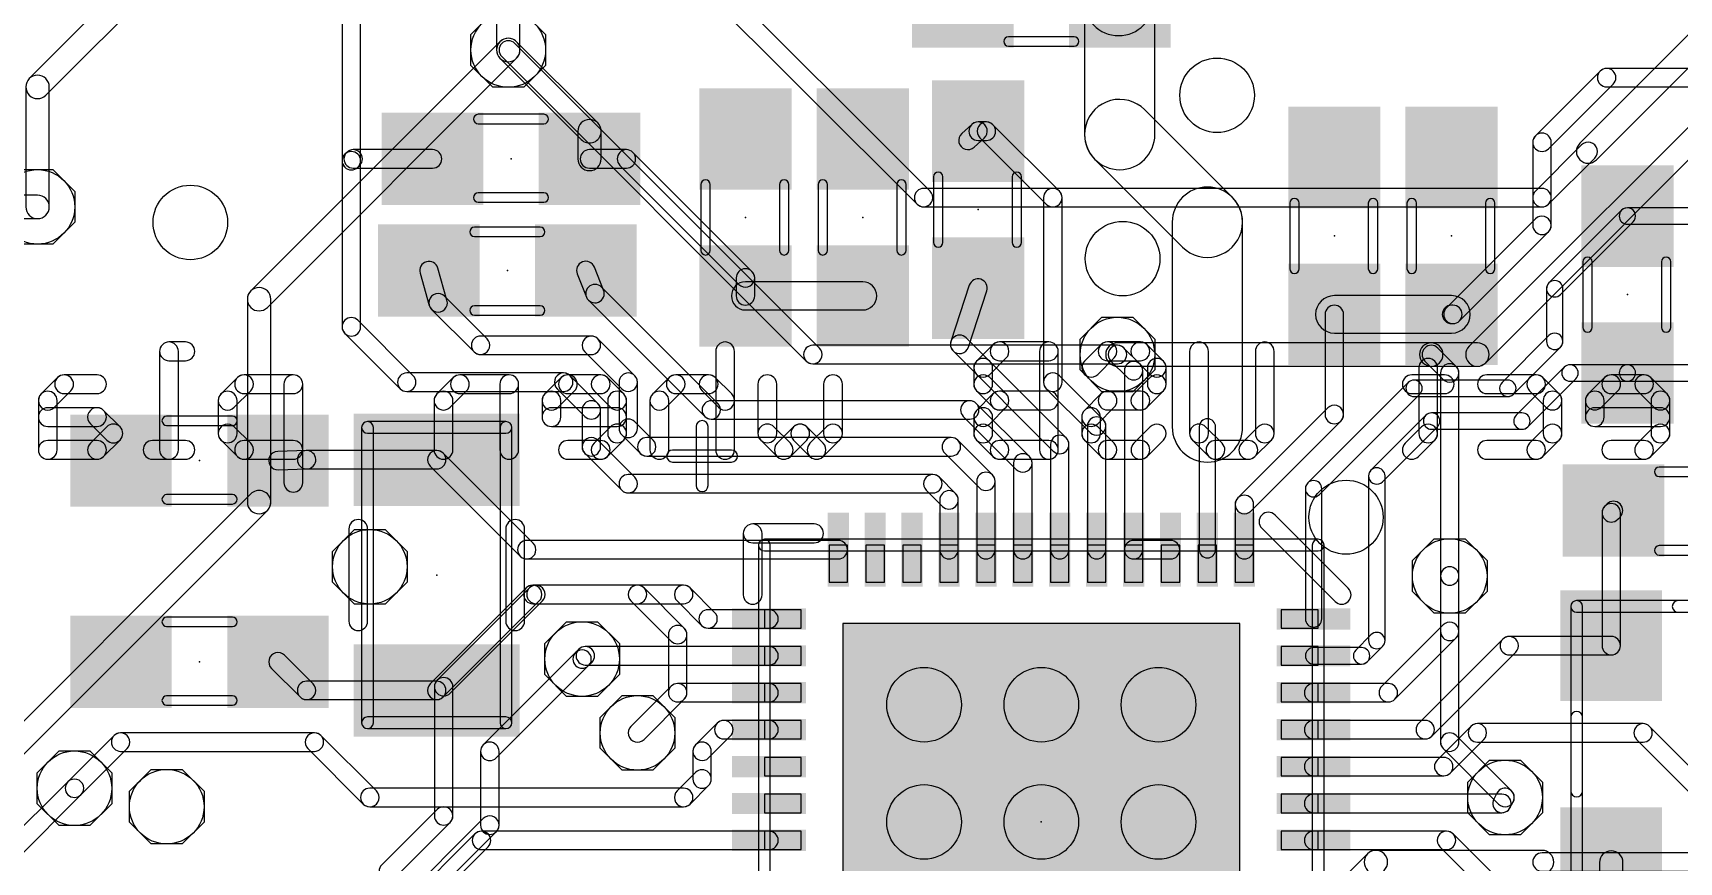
# Model space of a CAD drawing. Extents: x -21 to 88, y -12 to 76.
# Drawn here: x 32.55 to 50.38, y 16.4 to 25.39 of the extents above; entities that cross this region are included whole.
import ezdxf

# ---------------------------------------------------------------- set-up
doc = ezdxf.new("R2010")
doc.units = 0
for name, color, linetype in [('1', 22, 'CONTINUOUS'), ('16', 175, 'CONTINUOUS'), ('18', 82, 'CONTINUOUS'), ('21', 253, 'CONTINUOUS'), ('22', 253, 'CONTINUOUS'), ('23', 7, 'CONTINUOUS'), ('51', 253, 'CONTINUOUS')]:
    doc.layers.add(name, color=color, linetype=linetype)

# ---------------------------------------------------------------- blocks, each defined once
blk = doc.blocks.new('RECT')
blk.add_solid([(-0.5, -0.5), (0.5, -0.5), (-0.5, 0.5), (0.5, 0.5)])
blk = doc.blocks.new('OCTAGONV')
blk.add_lwpolyline([(-0.5, -0.2071), (-0.5, 0.2071), (-0.2071, 0.5), (0.2071, 0.5), (0.5, 0.2071), (0.5, -0.2071), (0.2071, -0.5), (-0.2071, -0.5)], close=True)
blk = doc.blocks.new('ROUNDV')
blk.add_circle((0, 0), 0.5)

msp = doc.modelspace()

# ---------------------------------------------------------------- linework, layer by layer
at = {"layer": '1'}
for points in [[(44.6942, 25.7368), (44.6942, 27.415, 1), (43.9322, 27.415), (43.9322, 25.7368, 1)], [(32.6898, 24.7102), (35.0898, 27.1102, 1), (34.9102, 27.2898), (32.5102, 24.8898, 1)], [(44.706, 24.284), (44.706, 25.725, 1), (43.944, 25.725), (43.944, 24.284, 1)], [(36.1, 24), (36.1, 25.5, 1), (35.9, 25.5), (35.9, 24, 1)], [(38.6698, 24.4098), (37.7898, 25.2898, 1), (37.6102, 25.1102), (38.4902, 24.2302, 1)], [(49.5293, 24.9707), (48.8293, 24.2707, 1), (48.9707, 24.1293), (49.6707, 24.8293, 1)], [(52, 25), (49.6, 25, 1), (49.6, 24.8), (52, 24.8, 1)], [(32.473, 24.8), (32.473, 23.5, 1), (32.727, 23.5), (32.727, 24.8, 1)], [(45.5444, 23.6034), (44.5944, 24.5534, 1), (44.0556, 24.0146), (45.0056, 23.0646, 1)], [(38.707, 24.02), (38.707, 24.32, 1), (38.453, 24.32), (38.453, 24.02, 1)], [(42.7227, 24.394), (42.6127, 24.294, 1), (42.7473, 24.146), (42.8573, 24.246, 1)], [(42.79, 24.22), (42.88, 24.22, 1), (42.88, 24.42), (42.79, 24.42, 1)], [(42.8093, 24.2493), (43.5293, 23.5293, 1), (43.6707, 23.6707), (42.9507, 24.3907, 1)], [(48.8, 24.2), (48.8, 23.3, 1), (49, 23.3), (49, 24.2, 1)], [(35.9493, 24.0907), (35.9293, 24.0707, 1), (36.0707, 23.9293), (36.0907, 23.9493, 1)], [(36.1, 22.2), (36.1, 24, 1), (35.9, 24), (35.9, 22.2, 1)], [(36.88, 24.12), (36.02, 24.12, 1), (36.02, 23.92), (36.88, 23.92, 1)], [(38.58, 23.92), (38.98, 23.92, 1), (38.98, 24.12), (38.58, 24.12, 1)], [(40.3407, 22.8007), (39.0507, 24.0907, 1), (38.9093, 23.9493), (40.1993, 22.6593, 1)], [(43.7, 21.6), (43.7, 23.6, 1), (43.5, 23.6), (43.5, 21.6, 1)], [(45.656, 21.1149), (45.656, 23.334, 1), (44.894, 23.334), (44.894, 21.1149, 1)], [(48.0057, 22.2643), (48.9707, 23.2293, 1), (48.8293, 23.3707), (47.8643, 22.4057, 1)], [(49.1005, 22.5497), (49.8879, 23.3371, 1), (49.7621, 23.4629), (48.9747, 22.6755, 1)], [(51.095, 23.4889), (49.825, 23.4889, 1), (49.825, 23.3111), (51.095, 23.3111, 1)], [(36.7438, 22.7825), (36.8438, 22.4325, 1), (37.0362, 22.4875), (36.9362, 22.8375, 1)], [(38.4472, 22.7729), (38.5472, 22.5229, 1), (38.7328, 22.5971), (38.6328, 22.8471, 1)], [(40.37, 22.535), (40.37, 22.73, 1), (40.17, 22.73), (40.17, 22.535, 1)], [(39.9707, 21.3707), (38.7107, 22.6307, 1), (38.5693, 22.4893), (39.8293, 21.2293, 1)], [(40.27, 22.3826), (41.54, 22.3826, 1), (41.54, 22.6874), (40.27, 22.6874, 1)], [(42.695, 22.6512), (42.495, 22.0412, 1), (42.685, 21.9788), (42.885, 22.5888, 1)], [(49.1265, 22.042), (49.1265, 22.6126, 1), (48.9487, 22.6126), (48.9487, 22.042, 1)], [(37.4707, 22.0707), (37.0107, 22.5307, 1), (36.8693, 22.3893), (37.3293, 21.9293, 1)], [(46.65, 22.1318), (47.92, 22.1318, 1), (47.92, 22.5382), (46.65, 22.5382, 1)], [(36.6707, 21.6707), (36.0707, 22.2707, 1), (35.9293, 22.1293), (36.5293, 21.5293, 1)], [(46.55, 22.335), (46.55, 21.25, 1), (46.75, 21.25), (46.75, 22.335, 1)], [(47.92, 22.235), (47.935, 22.235, 1), (47.935, 22.435), (47.92, 22.435, 1)], [(48.5925, 21.4711), (49.1005, 21.9791, 1), (48.9747, 22.1049), (48.4667, 21.5969, 1)], [(38.6, 22.1), (37.4, 22.1, 1), (37.4, 21.9), (38.6, 21.9, 1)], [(39.0707, 21.6707), (38.6707, 22.0707, 1), (38.5293, 21.9293), (38.9293, 21.5293, 1)], [(43.7457, 20.9957), (42.6607, 22.0807, 1), (42.5193, 21.9393), (43.6043, 20.8543, 1)], [(44.5457, 21.7957), (44.3707, 21.9707, 1), (44.2293, 21.8293), (44.4043, 21.6543, 1)], [(44.575, 19.785), (44.575, 21.725, 1), (44.375, 21.725), (44.375, 19.785, 1)], [(49.1407, 21.7629), (48.6191, 21.2413, 1), (48.7449, 21.1155), (49.2665, 21.6371, 1)], [(49.2036, 21.6111), (49.825, 21.6111, 1), (49.825, 21.7889), (49.2036, 21.7889, 1)], [(49.825, 21.6111), (51.095, 21.6111, 1), (51.095, 21.7889), (49.825, 21.7889, 1)], [(38.3, 21.7), (36.6, 21.7, 1), (36.6, 21.5), (38.3, 21.5, 1)], [(38.6707, 21.3707), (38.3707, 21.6707, 1), (38.2293, 21.5293), (38.5293, 21.2293, 1)], [(39.1, 21.1), (39.1, 21.6, 1), (38.9, 21.6), (38.9, 21.1, 1)], [(44.1457, 21.1957), (43.6707, 21.6707, 1), (43.5293, 21.5293), (44.0043, 21.0543, 1)], [(46.4879, 20.3825), (47.5765, 21.4711, 1), (47.4507, 21.5969), (46.3621, 20.5083, 1)], [(47.5136, 21.4451), (48.5296, 21.4451, 1), (48.5296, 21.6229), (47.5136, 21.6229, 1)], [(38.7, 20.9), (38.7, 21.3, 1), (38.5, 21.3), (38.5, 20.9, 1)], [(42.7, 21.4), (39.9, 21.4, 1), (39.9, 21.2), (42.7, 21.2, 1)], [(43.3457, 20.7957), (42.7707, 21.3707, 1), (42.6293, 21.2293), (43.2043, 20.6543, 1)], [(44.175, 19.785), (44.175, 21.125, 1), (43.975, 21.125), (43.975, 19.785, 1)], [(45.7457, 20.2043), (46.7207, 21.1793, 1), (46.5793, 21.3207), (45.6043, 20.3457, 1)], [(47.1729, 20.5214), (47.767, 21.1155, 1), (47.6412, 21.2413), (47.0471, 20.6472, 1)], [(48.682, 21.2673), (47.7041, 21.2673, 1), (47.7041, 21.0895), (48.682, 21.0895, 1)], [(39.2707, 20.9707), (39.0707, 21.1707, 1), (38.9293, 21.0293), (39.1293, 20.8293, 1)], [(45.3639, 19.785), (45.3639, 21.1149, 1), (45.1861, 21.1149), (45.1861, 19.785, 1)], [(39.0707, 20.5707), (38.6707, 20.9707, 1), (38.5293, 20.8293), (38.9293, 20.4293, 1)], [(42.5, 21), (39.2, 21, 1), (39.2, 20.8), (42.5, 20.8, 1)], [(42.9457, 20.5957), (42.5707, 20.9707, 1), (42.4293, 20.8293), (42.8043, 20.4543, 1)], [(43.775, 19.785), (43.775, 20.925, 1), (43.575, 20.925), (43.575, 19.785, 1)], [(35.5118, 20.8599), (35.2018, 20.8499, 1), (35.2082, 20.6501), (35.5182, 20.6601, 1)], [(36.925, 20.86), (35.515, 20.86, 1), (35.515, 20.66), (36.925, 20.66, 1)], [(37.9707, 19.8557), (36.9957, 20.8307, 1), (36.8543, 20.6893), (37.8293, 19.7143, 1)], [(43.375, 19.785), (43.375, 20.725, 1), (43.175, 20.725), (43.175, 19.785, 1)], [(42.3, 20.6), (39, 20.6, 1), (39, 20.4), (42.3, 20.4, 1)], [(42.5457, 20.3957), (42.3707, 20.5707, 1), (42.2293, 20.4293), (42.4043, 20.2543, 1)], [(42.975, 19.785), (42.975, 20.525, 1), (42.775, 20.525), (42.775, 19.785, 1)], [(46.5139, 19.035), (46.5139, 20.4454, 1), (46.3361, 20.4454), (46.3361, 19.035, 1)], [(47.1989, 18.8), (47.1989, 20.5843, 1), (47.0211, 20.5843), (47.0211, 18.8, 1)], [(42.575, 19.785), (42.575, 20.325, 1), (42.375, 20.325), (42.375, 19.785, 1)], [(45.775, 19.785), (45.775, 20.275, 1), (45.575, 20.275), (45.575, 19.785, 1)], [(49.7207, 20.1143), (49.7457, 20.1393, 1), (49.6043, 20.2807), (49.5793, 20.2557, 1)], [(49.75, 18.745), (49.75, 20.185, 1), (49.55, 20.185), (49.55, 18.745, 1)], [(41.275, 19.885), (37.9, 19.885, 1), (37.9, 19.685), (41.275, 19.685, 1)], [(44.875, 19.885), (44.475, 19.885, 1), (44.475, 19.685), (44.875, 19.685, 1)], [(48, 18.9), (48, 19.5, 1), (47.8, 19.5), (47.8, 18.9, 1)], [(37.8943, 19.3707), (36.8543, 18.3307, 1), (36.9957, 18.1893), (38.0357, 19.2293, 1)], [(39.6, 19.4), (37.965, 19.4, 1), (37.965, 19.2), (39.6, 19.2, 1)], [(39.9357, 19.1057), (39.6707, 19.3707, 1), (39.5293, 19.2293), (39.7943, 18.9643, 1)], [(40.525, 19.135), (39.865, 19.135, 1), (39.865, 18.935), (40.525, 18.935, 1)], [(47.3057, 18.1643), (47.9707, 18.8293, 1), (47.8293, 18.9707), (47.1643, 18.3057, 1)], [(38.4643, 18.7057), (38.4293, 18.6707, 1), (38.5707, 18.5293), (38.6057, 18.5643, 1)], [(40.525, 18.735), (38.535, 18.735, 1), (38.535, 18.535), (40.525, 18.535, 1)], [(47.0079, 18.5721), (47.1729, 18.7371, 1), (47.0471, 18.8629), (46.8821, 18.6979, 1)], [(47.7057, 17.7643), (48.6157, 18.6743, 1), (48.4743, 18.8157), (47.5643, 17.9057, 1)], [(49.65, 18.845), (48.545, 18.845, 1), (48.545, 18.645), (49.65, 18.645, 1)], [(35.5857, 18.3307), (35.2757, 18.6407, 1), (35.1343, 18.4993), (35.4443, 18.1893, 1)], [(46.425, 18.5461), (46.945, 18.5461, 1), (46.945, 18.7239), (46.425, 18.7239, 1)], [(36.925, 18.36), (35.515, 18.36, 1), (35.515, 18.16), (36.925, 18.16, 1)], [(39.4643, 18.3057), (39.0293, 17.8707, 1), (39.1707, 17.7293), (39.6057, 18.1643, 1)], [(40.525, 18.335), (39.535, 18.335, 1), (39.535, 18.135), (40.525, 18.135, 1)], [(46.425, 18.135), (47.235, 18.135, 1), (47.235, 18.335), (46.425, 18.335, 1)], [(39.9643, 17.9057), (39.7293, 17.6707, 1), (39.8707, 17.5293), (40.1057, 17.7643, 1)], [(40.525, 17.935), (40.035, 17.935, 1), (40.035, 17.735), (40.525, 17.735, 1)], [(46.425, 17.735), (47.635, 17.735, 1), (47.635, 17.935), (46.425, 17.935, 1)], [(47.9057, 17.3643), (48.2707, 17.7293, 1), (48.1293, 17.8707), (47.7643, 17.5057, 1)], [(48.2, 17.7), (49.995, 17.7, 1), (49.995, 17.9), (48.2, 17.9, 1)], [(49.9243, 17.7293), (51.3293, 16.3243, 1), (51.4707, 16.4657), (50.0657, 17.8707, 1)], [(33.4293, 17.7707), (32.9293, 17.2707, 1), (33.0707, 17.1293), (33.5707, 17.6293, 1)], [(35.6, 17.8), (33.5, 17.8, 1), (33.5, 17.6), (35.6, 17.6, 1)], [(36.2707, 17.1707), (35.6707, 17.7707, 1), (35.5293, 17.6293), (36.1293, 17.0293, 1)], [(39.7, 17.6), (39.7, 17.3, 1), (39.9, 17.3), (39.9, 17.6, 1)], [(46.425, 17.335), (47.835, 17.335, 1), (47.835, 17.535), (46.425, 17.535, 1)], [(39.7293, 17.3707), (39.5293, 17.1707, 1), (39.6707, 17.0293), (39.8707, 17.2293, 1)], [(39.6, 17.2), (36.2, 17.2, 1), (36.2, 17), (39.6, 17, 1)], [(46.425, 16.935), (48.465, 16.935, 1), (48.465, 17.135), (46.425, 17.135, 1)], [(48.553, 16.9876), (48.588, 17.0526, 1), (48.412, 17.1474), (48.377, 17.0824, 1)], [(37.3393, 16.7057), (36.6043, 15.9707, 1), (36.7457, 15.8293), (37.4807, 16.5643, 1)], [(40.525, 16.735), (37.41, 16.735, 1), (37.41, 16.535), (40.525, 16.535, 1)], [(46.425, 16.535), (47.865, 16.535, 1), (47.865, 16.735), (46.425, 16.735, 1)], [(47.7943, 16.5643), (49.2293, 15.1293, 1), (49.3707, 15.2707), (47.9357, 16.7057, 1)], [(49.523, 16.395), (49.523, 16.25, 1), (49.777, 16.25), (49.777, 16.395, 1)]]:
    msp.add_lwpolyline(points, format="xyb", close=True, dxfattribs=at)
at = {"layer": '16'}
for points in [[(37.827, 25.2), (37.827, 27.8, 1), (37.573, 27.8), (37.573, 25.2, 1)], [(52.5102, 27.3898), (49.3102, 24.1898, 1), (49.4898, 24.0102), (52.6898, 27.2102, 1)], [(42.2707, 23.6707), (39.8707, 26.0707, 1), (39.7293, 25.9293), (42.1293, 23.5293, 1)], [(35.0898, 22.4102), (37.7898, 25.1102, 1), (37.6102, 25.2898), (34.9102, 22.5898, 1)], [(41.0707, 21.9707), (37.7707, 25.2707, 1), (37.6293, 25.1293), (40.9293, 21.8293, 1)], [(51.1102, 24.9898), (48.1102, 21.9898, 1), (48.2898, 21.8102), (51.2898, 24.8102, 1)], [(49.3293, 24.1707), (48.8293, 23.6707, 1), (48.9707, 23.5293), (49.4707, 24.0293, 1)], [(32.6, 23.627), (29.1, 23.627, 1), (29.1, 23.373), (32.6, 23.373, 1)], [(48.9, 23.7), (42.2, 23.7, 1), (42.2, 23.5), (48.9, 23.5, 1)], [(35.127, 20.3), (35.127, 22.5, 1), (34.873, 22.5), (34.873, 20.3, 1)], [(44.3, 22), (41, 22, 1), (41, 21.8), (44.3, 21.8, 1)], [(44.3, 21.773), (47.7, 21.773, 1), (47.7, 22.027), (44.3, 22.027, 1)], [(47.7, 21.773), (48.2, 21.773, 1), (48.2, 22.027), (47.7, 22.027, 1)], [(47.9707, 21.7707), (47.7707, 21.9707, 1), (47.6293, 21.8293), (47.8293, 21.6293, 1)], [(48, 19.5), (48, 21.7, 1), (47.8, 21.7), (47.8, 19.5, 1)], [(31.8898, 17.0102), (35.0898, 20.2102, 1), (34.9102, 20.3898), (31.7102, 17.1898, 1)], [(48, 17.7), (48, 19.5, 1), (47.8, 19.5), (47.8, 17.7, 1)], [(37.9293, 19.3707), (36.9293, 18.3707, 1), (37.0707, 18.2293), (38.0707, 19.2293, 1)], [(39.1, 19.4), (38, 19.4, 1), (38, 19.2), (39.1, 19.2, 1)], [(39.6057, 18.9357), (39.1707, 19.3707, 1), (39.0293, 19.2293), (39.4643, 18.7943, 1)], [(39.635, 18.235), (39.635, 18.865, 1), (39.435, 18.865), (39.435, 18.235, 1)], [(38.4293, 18.6707), (37.4293, 17.6707, 1), (37.5707, 17.5293), (38.5707, 18.5293, 1)], [(36.9, 18.3), (36.9, 16.9, 1), (37.1, 16.9), (37.1, 18.3, 1)], [(39.1707, 17.7293), (39.6057, 18.1643, 1), (39.4643, 18.3057), (39.0293, 17.8707, 1)], [(37.4, 17.6), (37.4, 16.8, 1), (37.6, 16.8), (37.6, 17.6, 1)], [(47.8293, 17.6293), (48.4293, 17.0293, 1), (48.5707, 17.1707), (47.9707, 17.7707, 1)], [(32.9293, 17.2707), (32.2293, 16.5707, 1), (32.3707, 16.4293), (33.0707, 17.1293, 1)], [(36.9293, 16.9707), (36.3293, 16.3707, 1), (36.4707, 16.2293), (37.0707, 16.8293, 1)], [(37.4293, 16.8707), (36.5293, 15.9707, 1), (36.6707, 15.8293), (37.5707, 16.7293, 1)], [(47.0102, 16.4898), (45.3102, 14.7898, 1), (45.4898, 14.6102), (47.1898, 16.3102, 1)], [(48.9, 16.527), (47.1, 16.527, 1), (47.1, 16.273), (48.9, 16.273, 1)], [(48.9, 16.3), (51.4, 16.3, 1), (51.4, 16.5), (48.9, 16.5, 1)]]:
    msp.add_lwpolyline(points, format="xyb", close=True, dxfattribs=at)
at = {"layer": '21'}
for points in [[(46.8008, 19.3678), (46.0078, 20.1608, 1), (45.8642, 20.0172), (46.6572, 19.2242, 1)], [(36.1766, 19.01), (36.1766, 20.01, 1), (35.9734, 20.01), (35.9734, 19.01, 1)], [(37.6734, 20.01), (37.6734, 19.01, 1), (37.8766, 19.01), (37.8766, 20.01, 1)], [(40.2464, 19.962), (40.2464, 19.296, 1), (40.4496, 19.296), (40.4496, 19.962, 1)], [(41.014, 20.0636), (40.348, 20.0636, 1), (40.348, 19.8604), (41.014, 19.8604, 1)], [(50.375, 19.1065), (50.675, 19.1065, 1), (50.675, 19.2335), (50.375, 19.2335, 1)], [(49.3385, 17.17), (49.3385, 17.97, 1), (49.2115, 17.97), (49.2115, 17.17, 1)]]:
    msp.add_lwpolyline(points, format="xyb", close=True, dxfattribs=at)
msp.add_circle((46.777, 20.137), 0.4016, dxfattribs=at)
at = {"layer": '22'}
for points in [[(34.2019, 22.0359), (34.024, 22.0359, 1), (34.024, 21.8327), (34.2019, 21.8327, 1)], [(33.9224, 21.9343), (33.9224, 20.8666, 1), (34.1256, 20.8666), (34.1256, 21.9343, 1)], [(39.9473, 21.9343), (39.9473, 20.8666, 1), (40.1505, 20.8666), (40.1505, 21.9343, 1)], [(42.9514, 22.0062), (42.7735, 21.8282, 1), (42.9172, 21.6845), (43.0951, 21.8625, 1)], [(43.5571, 22.0359), (43.0233, 22.0359, 1), (43.0233, 21.8327), (43.5571, 21.8327, 1)], [(43.6587, 20.8666), (43.6587, 21.9343, 1), (43.4555, 21.9343), (43.4555, 20.8666, 1)], [(44.0866, 21.6845), (44.2645, 21.8625, 1), (44.1208, 22.0062), (43.9429, 21.8282, 1)], [(44.1927, 21.8327), (44.5486, 21.8327, 1), (44.5486, 22.0359), (44.1927, 22.0359, 1)], [(44.4767, 21.8625), (44.6547, 21.6845, 1), (44.7984, 21.8282), (44.6204, 22.0062, 1)], [(45.2857, 21.0446), (45.2857, 21.9343, 1), (45.0825, 21.9343), (45.0825, 21.0446, 1)], [(45.7943, 21.9343), (45.7943, 21.0446, 1), (45.9975, 21.0446), (45.9975, 21.9343, 1)], [(42.7437, 21.7564), (42.7437, 21.5784, 1), (42.9469, 21.5784), (42.9469, 21.7564, 1)], [(44.6249, 21.7564), (44.6249, 21.5784, 1), (44.8281, 21.5784), (44.8281, 21.7564, 1)], [(47.5654, 21.7564), (47.5654, 21.0446, 1), (47.7686, 21.0446), (47.7686, 21.7564, 1)], [(32.8166, 21.6502), (32.6387, 21.4723, 1), (32.7824, 21.3286), (32.9603, 21.5066, 1)], [(33.2444, 21.68), (32.8885, 21.68, 1), (32.8885, 21.4768), (33.2444, 21.4768, 1)], [(34.7656, 21.6502), (34.5877, 21.4723, 1), (34.7314, 21.3286), (34.9093, 21.5066, 1)], [(35.3713, 21.68), (34.8375, 21.68, 1), (34.8375, 21.4768), (35.3713, 21.4768, 1)], [(35.4729, 20.5107), (35.4729, 21.5784, 1), (35.2697, 21.5784), (35.2697, 20.5107, 1)], [(37.1044, 21.6502), (36.9265, 21.4723, 1), (37.0702, 21.3286), (37.2481, 21.5066, 1)], [(37.7101, 21.68), (37.1763, 21.68, 1), (37.1763, 21.4768), (37.7101, 21.4768, 1)], [(37.8117, 20.8666), (37.8117, 21.5784, 1), (37.6085, 21.5784), (37.6085, 20.8666, 1)], [(38.2738, 21.6502), (38.0959, 21.4723, 1), (38.2396, 21.3286), (38.4175, 21.5066, 1)], [(38.7016, 21.68), (38.3457, 21.68, 1), (38.3457, 21.4768), (38.7016, 21.4768, 1)], [(38.9514, 21.4723), (38.7734, 21.6502, 1), (38.6297, 21.5066), (38.8077, 21.3286, 1)], [(39.4432, 21.6502), (39.2653, 21.4723, 1), (39.409, 21.3286), (39.5869, 21.5066, 1)], [(39.871, 21.68), (39.5151, 21.68, 1), (39.5151, 21.4768), (39.871, 21.4768, 1)], [(40.1208, 21.4723), (39.9428, 21.6502, 1), (39.7991, 21.5066), (39.9771, 21.3286, 1)], [(40.6081, 21.0446), (40.6081, 21.5784, 1), (40.4049, 21.5784), (40.4049, 21.0446, 1)], [(41.1167, 21.5784), (41.1167, 21.0446, 1), (41.3199, 21.0446), (41.3199, 21.5784, 1)], [(42.7735, 21.5066), (42.9514, 21.3286, 1), (43.0951, 21.4723), (42.9172, 21.6502, 1)], [(44.6547, 21.6502), (44.4767, 21.4723, 1), (44.6204, 21.3286), (44.7984, 21.5066, 1)], [(47.8449, 21.68), (47.489, 21.68, 1), (47.489, 21.4768), (47.8449, 21.4768, 1)], [(48.3025, 21.4768), (48.8364, 21.4768, 1), (48.8364, 21.68), (48.3025, 21.68, 1)], [(48.7645, 21.5066), (48.9425, 21.3286, 1), (49.0861, 21.4723), (48.9082, 21.6502, 1)], [(49.578, 21.6502), (49.4001, 21.4723, 1), (49.5437, 21.3286), (49.7217, 21.5066, 1)], [(50.0057, 21.68), (49.6498, 21.68, 1), (49.6498, 21.4768), (50.0057, 21.4768, 1)], [(50.2555, 21.4723), (50.0776, 21.6502, 1), (49.9339, 21.5066), (50.1119, 21.3286, 1)], [(32.6089, 21.4005), (32.6089, 20.8666, 1), (32.8121, 20.8666), (32.8121, 21.4005, 1)], [(34.5579, 21.4005), (34.5579, 21.0446, 1), (34.7611, 21.0446), (34.7611, 21.4005, 1)], [(36.8967, 21.4005), (36.8967, 20.8666, 1), (37.0999, 20.8666), (37.0999, 21.4005, 1)], [(38.0661, 21.4005), (38.0661, 21.2225, 1), (38.2693, 21.2225), (38.2693, 21.4005, 1)], [(38.9811, 21.0446), (38.9811, 21.4005, 1), (38.7779, 21.4005), (38.7779, 21.0446, 1)], [(39.2355, 21.4005), (39.2355, 20.8666, 1), (39.4387, 20.8666), (39.4387, 21.4005, 1)], [(42.9514, 21.4723), (42.7735, 21.2943, 1), (42.9172, 21.1507), (43.0951, 21.3286, 1)], [(43.5571, 21.5021), (43.0233, 21.5021, 1), (43.0233, 21.2989), (43.5571, 21.2989, 1)], [(44.1208, 21.4723), (43.9429, 21.2943, 1), (44.0866, 21.1507), (44.2645, 21.3286, 1)], [(44.5486, 21.5021), (44.1927, 21.5021, 1), (44.1927, 21.2989), (44.5486, 21.2989, 1)], [(48.9127, 21.4005), (48.9127, 21.0446, 1), (49.1159, 21.0446), (49.1159, 21.4005, 1)], [(49.3703, 21.4005), (49.3703, 21.2225, 1), (49.5735, 21.2225), (49.5735, 21.4005, 1)], [(50.2853, 21.0446), (50.2853, 21.4005, 1), (50.0821, 21.4005), (50.0821, 21.0446, 1)], [(33.2444, 21.3241), (32.7105, 21.3241, 1), (32.7105, 21.1209), (33.2444, 21.1209, 1)], [(33.4942, 21.1164), (33.3162, 21.2943, 1), (33.1726, 21.1507), (33.3505, 20.9727, 1)], [(38.1677, 21.1209), (38.8795, 21.1209, 1), (38.8795, 21.3241), (38.1677, 21.3241, 1)], [(42.7437, 21.2225), (42.7437, 21.0446, 1), (42.9469, 21.0446), (42.9469, 21.2225, 1)], [(43.9131, 21.2225), (43.9131, 21.0446, 1), (44.1163, 21.0446), (44.1163, 21.2225, 1)], [(49.4719, 21.1209), (50.1837, 21.1209, 1), (50.1837, 21.3241), (49.4719, 21.3241, 1)], [(33.3162, 20.7948), (33.4942, 20.9727, 1), (33.3505, 21.1164), (33.1726, 20.9384, 1)], [(34.5877, 20.9727), (34.7656, 20.7948, 1), (34.9093, 20.9384), (34.7314, 21.1164, 1)], [(38.7734, 20.7948), (38.9514, 20.9727, 1), (38.8077, 21.1164), (38.6297, 20.9384, 1)], [(40.7563, 20.9384), (40.5784, 21.1164, 1), (40.4347, 20.9727), (40.6126, 20.7948, 1)], [(40.7906, 21.1164), (40.6126, 20.9384, 1), (40.7563, 20.7948), (40.9343, 20.9727, 1)], [(41.1122, 20.9384), (40.9343, 21.1164, 1), (40.7906, 20.9727), (40.9685, 20.7948, 1)], [(41.1465, 21.1164), (40.9685, 20.9384, 1), (41.1122, 20.7948), (41.2902, 20.9727, 1)], [(42.7735, 20.9727), (42.9514, 20.7948, 1), (43.0951, 20.9384), (42.9172, 21.1164, 1)], [(43.9429, 20.9727), (44.1208, 20.7948, 1), (44.2645, 20.9384), (44.0866, 21.1164, 1)], [(44.6204, 20.7948), (44.7984, 20.9727, 1), (44.6547, 21.1164), (44.4767, 20.9384, 1)], [(45.4339, 20.9384), (45.2559, 21.1164, 1), (45.1123, 20.9727), (45.2902, 20.7948, 1)], [(45.8241, 21.1164), (45.6461, 20.9384, 1), (45.7898, 20.7948), (45.9678, 20.9727, 1)], [(47.5951, 21.1164), (47.4172, 20.9384, 1), (47.5608, 20.7948), (47.7388, 20.9727, 1)], [(48.9425, 21.1164), (48.7645, 20.9384, 1), (48.9082, 20.7948), (49.0861, 20.9727, 1)], [(50.0776, 20.7948), (50.2555, 20.9727, 1), (50.1119, 21.1164), (49.9339, 20.9384, 1)], [(32.7105, 20.765), (33.2444, 20.765, 1), (33.2444, 20.9682), (32.7105, 20.9682, 1)], [(34.2019, 20.9682), (33.846, 20.9682, 1), (33.846, 20.765), (34.2019, 20.765, 1)], [(34.8375, 20.765), (35.3713, 20.765, 1), (35.3713, 20.9682), (34.8375, 20.9682, 1)], [(38.3457, 20.765), (38.7016, 20.765, 1), (38.7016, 20.9682), (38.3457, 20.9682, 1)], [(43.0233, 20.765), (43.5571, 20.765, 1), (43.5571, 20.9682), (43.0233, 20.9682, 1)], [(44.1927, 20.765), (44.5486, 20.765, 1), (44.5486, 20.9682), (44.1927, 20.9682, 1)], [(45.718, 20.9682), (45.3621, 20.9682, 1), (45.3621, 20.765), (45.718, 20.765, 1)], [(48.8364, 20.9682), (48.3025, 20.9682, 1), (48.3025, 20.765), (48.8364, 20.765, 1)], [(49.6498, 20.765), (50.0057, 20.765, 1), (50.0057, 20.9682), (49.6498, 20.9682, 1)]]:
    msp.add_lwpolyline(points, format="xyb", close=True, dxfattribs=at)
at = {"layer": '23'}
for p in [(37.73, 24.02), (40.27, 23.385), (41.54, 23.385), (42.79, 23.47), (46.65, 23.185), (47.92, 23.185), (37.69, 22.81), (49.825, 22.55), (34.355, 20.75), (36.925, 19.51), (34.355, 18.57), (43.475, 16.835)]:
    msp.add_point(p, dxfattribs=at)
at = {"layer": '51'}
for p, q in [((41.175, 19.835), (41.175, 19.435)), ((41.375, 19.835), (41.175, 19.835)), ((41.375, 19.435), (41.375, 19.835)), ((41.575, 19.835), (41.575, 19.435)), ((41.775, 19.835), (41.575, 19.835)), ((41.775, 19.435), (41.775, 19.835)), ((41.975, 19.835), (41.975, 19.435)), ((42.175, 19.835), (41.975, 19.835)), ((42.175, 19.435), (42.175, 19.835)), ((42.375, 19.835), (42.375, 19.435)), ((42.575, 19.835), (42.375, 19.835)), ((42.575, 19.435), (42.575, 19.835)), ((42.775, 19.835), (42.775, 19.435)), ((42.975, 19.835), (42.775, 19.835)), ((42.975, 19.435), (42.975, 19.835)), ((43.175, 19.835), (43.175, 19.435)), ((43.375, 19.835), (43.175, 19.835)), ((43.375, 19.435), (43.375, 19.835)), ((43.575, 19.835), (43.575, 19.435)), ((43.775, 19.835), (43.575, 19.835)), ((43.775, 19.435), (43.775, 19.835)), ((43.975, 19.835), (43.975, 19.435)), ((44.175, 19.835), (43.975, 19.835)), ((44.175, 19.435), (44.175, 19.835)), ((44.375, 19.835), (44.375, 19.435)), ((44.575, 19.835), (44.375, 19.835)), ((44.575, 19.435), (44.575, 19.835)), ((44.775, 19.835), (44.775, 19.435)), ((44.975, 19.835), (44.775, 19.835)), ((44.975, 19.435), (44.975, 19.835)), ((45.175, 19.835), (45.175, 19.435)), ((45.375, 19.835), (45.175, 19.835)), ((45.375, 19.435), (45.375, 19.835)), ((45.575, 19.835), (45.575, 19.435)), ((45.775, 19.835), (45.575, 19.835)), ((45.775, 19.435), (45.775, 19.835)), ((41.175, 19.435), (41.375, 19.435)), ((41.575, 19.435), (41.775, 19.435)), ((41.975, 19.435), (42.175, 19.435)), ((42.375, 19.435), (42.575, 19.435)), ((42.775, 19.435), (42.975, 19.435)), ((43.175, 19.435), (43.375, 19.435)), ((43.575, 19.435), (43.775, 19.435)), ((43.975, 19.435), (44.175, 19.435)), ((44.375, 19.435), (44.575, 19.435)), ((44.775, 19.435), (44.975, 19.435)), ((45.175, 19.435), (45.375, 19.435)), ((45.575, 19.435), (45.775, 19.435)), ((40.875, 19.135), (40.475, 19.135)), ((40.475, 19.135), (40.475, 18.935)), ((40.875, 18.935), (40.875, 19.135)), ((46.475, 19.135), (46.075, 19.135)), ((46.075, 19.135), (46.075, 18.935)), ((46.475, 18.935), (46.475, 19.135)), ((40.475, 18.935), (40.875, 18.935)), ((45.625, 18.985), (41.325, 18.985)), ((41.325, 18.985), (41.325, 14.685)), ((45.625, 14.685), (45.625, 18.985)), ((46.075, 18.935), (46.475, 18.935)), ((40.875, 18.735), (40.475, 18.735)), ((40.475, 18.735), (40.475, 18.535)), ((40.875, 18.535), (40.875, 18.735)), ((46.475, 18.735), (46.075, 18.735)), ((46.075, 18.735), (46.075, 18.535)), ((46.475, 18.535), (46.475, 18.735)), ((40.475, 18.535), (40.875, 18.535)), ((46.075, 18.535), (46.475, 18.535)), ((40.875, 18.335), (40.475, 18.335)), ((40.475, 18.335), (40.475, 18.135)), ((40.875, 18.135), (40.875, 18.335)), ((46.475, 18.335), (46.075, 18.335)), ((46.075, 18.335), (46.075, 18.135)), ((46.475, 18.135), (46.475, 18.335)), ((40.475, 18.135), (40.875, 18.135)), ((46.075, 18.135), (46.475, 18.135)), ((40.875, 17.935), (40.475, 17.935)), ((40.475, 17.935), (40.475, 17.735)), ((40.875, 17.735), (40.875, 17.935)), ((46.475, 17.935), (46.075, 17.935)), ((46.075, 17.935), (46.075, 17.735)), ((46.475, 17.735), (46.475, 17.935)), ((40.475, 17.735), (40.875, 17.735)), ((46.075, 17.735), (46.475, 17.735)), ((40.875, 17.535), (40.475, 17.535)), ((40.475, 17.535), (40.475, 17.335)), ((40.875, 17.335), (40.875, 17.535)), ((46.475, 17.535), (46.075, 17.535)), ((46.075, 17.535), (46.075, 17.335)), ((46.475, 17.335), (46.475, 17.535)), ((40.475, 17.335), (40.875, 17.335)), ((46.075, 17.335), (46.475, 17.335)), ((40.875, 17.135), (40.475, 17.135)), ((40.475, 17.135), (40.475, 16.935)), ((40.875, 16.935), (40.875, 17.135)), ((46.475, 17.135), (46.075, 17.135)), ((46.075, 17.135), (46.075, 16.935)), ((46.475, 16.935), (46.475, 17.135)), ((40.475, 16.935), (40.875, 16.935)), ((46.075, 16.935), (46.475, 16.935)), ((40.875, 16.735), (40.475, 16.735)), ((40.475, 16.735), (40.475, 16.535)), ((40.875, 16.535), (40.875, 16.735)), ((46.475, 16.735), (46.075, 16.735)), ((46.075, 16.735), (46.075, 16.535)), ((46.475, 16.535), (46.475, 16.735)), ((40.475, 16.535), (40.875, 16.535)), ((46.075, 16.535), (46.475, 16.535))]:
    msp.add_line(p, q, dxfattribs=at)
for points in [[(43.831, 25.3438), (43.119, 25.3438, 1), (43.119, 25.2422), (43.831, 25.2422, 1)], [(37.374, 24.4012), (38.086, 24.4012, 1), (38.086, 24.5028), (37.374, 24.5028, 1)], [(39.8888, 23.029), (39.8888, 23.741, 1), (39.7872, 23.741), (39.7872, 23.029, 1)], [(40.7398, 23.029), (40.7398, 23.741, 1), (40.6382, 23.741), (40.6382, 23.029, 1)], [(41.1588, 23.029), (41.1588, 23.741, 1), (41.0572, 23.741), (41.0572, 23.029, 1)], [(42.0098, 23.029), (42.0098, 23.741, 1), (41.9082, 23.741), (41.9082, 23.029, 1)], [(42.4088, 23.114), (42.4088, 23.826, 1), (42.3072, 23.826), (42.3072, 23.114, 1)], [(43.2598, 23.114), (43.2598, 23.826, 1), (43.1582, 23.826), (43.1582, 23.114, 1)], [(37.374, 23.5502), (38.086, 23.5502, 1), (38.086, 23.6518), (37.374, 23.6518, 1)], [(46.2688, 22.829), (46.2688, 23.541, 1), (46.1672, 23.541), (46.1672, 22.829, 1)], [(47.1198, 22.829), (47.1198, 23.541, 1), (47.0182, 23.541), (47.0182, 22.829, 1)], [(47.5388, 22.829), (47.5388, 23.541, 1), (47.4372, 23.541), (47.4372, 22.829, 1)], [(48.3898, 22.829), (48.3898, 23.541, 1), (48.2882, 23.541), (48.2882, 22.829, 1)], [(38.046, 23.2798), (37.334, 23.2798, 1), (37.334, 23.1782), (38.046, 23.1782, 1)], [(49.4438, 22.194), (49.4438, 22.906, 1), (49.3422, 22.906), (49.3422, 22.194, 1)], [(50.2948, 22.194), (50.2948, 22.906, 1), (50.1932, 22.906), (50.1932, 22.194, 1)], [(38.046, 22.4288), (37.334, 22.4288, 1), (37.334, 22.3272), (38.046, 22.3272, 1)], [(33.999, 21.1312), (34.711, 21.1312, 1), (34.711, 21.2328), (33.999, 21.2328, 1)], [(36.2385, 17.91), (36.2385, 21.11, 1), (36.1115, 21.11), (36.1115, 17.91, 1)], [(36.175, 21.0465), (37.675, 21.0465, 1), (37.675, 21.1735), (36.175, 21.1735, 1)], [(37.6115, 21.11), (37.6115, 17.91, 1), (37.7385, 17.91), (37.7385, 21.11, 1)], [(39.865, 20.4808), (39.865, 21.1192, 1), (39.735, 21.1192), (39.735, 20.4808, 1)], [(39.4808, 20.735), (40.1192, 20.735, 1), (40.1192, 20.865), (39.4808, 20.865, 1)], [(50.881, 20.6798), (50.169, 20.6798, 1), (50.169, 20.5782), (50.881, 20.5782, 1)], [(33.999, 20.2802), (34.711, 20.2802, 1), (34.711, 20.3818), (33.999, 20.3818, 1)], [(46.475, 19.8985), (40.475, 19.8985, 1), (40.475, 19.7715), (46.475, 19.7715, 1)], [(40.4115, 19.835), (40.4115, 13.835, 1), (40.5385, 13.835), (40.5385, 19.835, 1)], [(46.5385, 13.835), (46.5385, 19.835, 1), (46.4115, 19.835), (46.4115, 13.835, 1)], [(50.881, 19.8288), (50.169, 19.8288, 1), (50.169, 19.7272), (50.881, 19.7272, 1)], [(49.275, 19.1065), (51.775, 19.1065, 1), (51.775, 19.2335), (49.275, 19.2335, 1)], [(49.3385, 15.97), (49.3385, 19.17, 1), (49.2115, 19.17), (49.2115, 15.97, 1)], [(33.999, 18.9512), (34.711, 18.9512, 1), (34.711, 19.0528), (33.999, 19.0528, 1)], [(33.999, 18.1002), (34.711, 18.1002, 1), (34.711, 18.2018), (33.999, 18.2018, 1)], [(37.675, 17.9735), (36.175, 17.9735, 1), (36.175, 17.8465), (37.675, 17.8465, 1)]]:
    msp.add_lwpolyline(points, format="xyb", close=True, dxfattribs=at)

# ---------------------------------------------------------------- block references
at = {"layer": '1', "xscale": 1.1}
for p, rotation in [((42.625, 25.725), 180), ((44.325, 25.725), 180), ((42.79, 24.32), 90), ((40.27, 24.235), 90), ((41.54, 24.235), 90), ((46.65, 24.035), 90), ((47.92, 24.035), 90), ((49.825, 23.4), 90), ((36.84, 22.81), 180), ((38.54, 22.81), 180), ((40.27, 22.535), 90), ((41.54, 22.535), 90), ((42.79, 22.62), 90), ((46.65, 22.335), 90), ((47.92, 22.335), 90), ((49.825, 21.7), 90), ((49.675, 20.21), 180)]:
    msp.add_blockref('RECT', p, dxfattribs=dict(at, rotation=rotation))
for p in [(36.88, 24.02), (38.58, 24.02), (33.505, 20.75), (35.205, 20.75), (33.505, 18.57), (35.205, 18.57)]:
    msp.add_blockref('RECT', p, dxfattribs=at)
at = {"layer": '1', "yscale": 1.8, "rotation": 270}
for p in [(36.925, 20.76), (36.925, 18.26)]:
    msp.add_blockref('RECT', p, dxfattribs=at)
at = {"layer": '1'}
for p, xscale, yscale, rotation in [((41.275, 19.785), 0.23, 0.8, 180), ((41.675, 19.785), 0.23, 0.8, 180), ((42.075, 19.785), 0.23, 0.8, 180), ((42.475, 19.785), 0.23, 0.8, 180), ((42.875, 19.785), 0.23, 0.8, 180), ((43.275, 19.785), 0.23, 0.8, 180), ((43.675, 19.785), 0.23, 0.8, 180), ((44.075, 19.785), 0.23, 0.8, 180), ((44.475, 19.785), 0.23, 0.8, 180), ((44.875, 19.785), 0.23, 0.8, 180), ((45.275, 19.785), 0.23, 0.8, 180), ((45.675, 19.785), 0.23, 0.8, 180), ((49.65, 18.745), 1.2, 1.1, 90), ((40.525, 19.035), 0.23, 0.8, 270), ((46.425, 19.035), 0.23, 0.8, 90), ((43.475, 16.835), 4.3, 4.3, 270), ((40.525, 18.635), 0.23, 0.8, 270), ((46.425, 18.635), 0.23, 0.8, 90), ((40.525, 18.235), 0.23, 0.8, 270), ((46.425, 18.235), 0.23, 0.8, 90), ((40.525, 17.835), 0.23, 0.8, 270), ((46.425, 17.835), 0.23, 0.8, 90), ((40.525, 17.435), 0.23, 0.8, 270), ((46.425, 17.435), 0.23, 0.8, 90), ((40.525, 17.035), 0.23, 0.8, 270), ((46.425, 17.035), 0.23, 0.8, 90), ((49.65, 16.395), 1.2, 1.1, 270), ((40.525, 16.635), 0.23, 0.8, 270), ((46.425, 16.635), 0.23, 0.8, 90)]:
    msp.add_blockref('RECT', p, dxfattribs=dict(at, xscale=xscale, yscale=yscale, rotation=rotation))
at = {"layer": '18', "xscale": 0.808, "yscale": 0.808}
for name, p in [('OCTAGONV', (37.7, 25.2)), ('ROUNDV', (37.7, 25.2)), ('ROUNDV', (37.7, 25.2)), ('OCTAGONV', (37.7, 25.2)), ('ROUNDV', (45.38, 24.709)), ('ROUNDV', (45.38, 24.709)), ('ROUNDV', (45.38, 24.709)), ('ROUNDV', (45.38, 24.709)), ('OCTAGONV', (32.6, 23.5)), ('ROUNDV', (32.6, 23.5)), ('ROUNDV', (32.6, 23.5)), ('OCTAGONV', (32.6, 23.5)), ('ROUNDV', (34.2556, 23.331)), ('ROUNDV', (34.2556, 23.331)), ('ROUNDV', (34.2556, 23.331)), ('ROUNDV', (34.2556, 23.331)), ('ROUNDV', (44.356, 22.939)), ('ROUNDV', (44.356, 22.939)), ('ROUNDV', (44.356, 22.939)), ('ROUNDV', (44.356, 22.939)), ('OCTAGONV', (44.3, 21.9)), ('ROUNDV', (44.3, 21.9)), ('ROUNDV', (44.3, 21.9)), ('OCTAGONV', (44.3, 21.9)), ('OCTAGONV', (36.2, 19.6)), ('ROUNDV', (36.2, 19.6)), ('ROUNDV', (36.2, 19.6)), ('OCTAGONV', (36.2, 19.6)), ('OCTAGONV', (47.9, 19.5)), ('ROUNDV', (47.9, 19.5)), ('ROUNDV', (47.9, 19.5)), ('OCTAGONV', (47.9, 19.5)), ('OCTAGONV', (38.5, 18.6)), ('ROUNDV', (38.5, 18.6)), ('ROUNDV', (38.5, 18.6)), ('OCTAGONV', (38.5, 18.6)), ('ROUNDV', (42.205, 18.105)), ('ROUNDV', (42.205, 18.105)), ('ROUNDV', (42.205, 18.105)), ('ROUNDV', (42.205, 18.105)), ('ROUNDV', (43.475, 18.105)), ('ROUNDV', (43.475, 18.105)), ('ROUNDV', (43.475, 18.105)), ('ROUNDV', (43.475, 18.105)), ('ROUNDV', (44.745, 18.105)), ('ROUNDV', (44.745, 18.105)), ('ROUNDV', (44.745, 18.105)), ('ROUNDV', (44.745, 18.105)), ('OCTAGONV', (39.1, 17.8)), ('ROUNDV', (39.1, 17.8)), ('ROUNDV', (39.1, 17.8)), ('OCTAGONV', (39.1, 17.8)), ('OCTAGONV', (33, 17.2)), ('ROUNDV', (33, 17.2)), ('ROUNDV', (33, 17.2)), ('OCTAGONV', (33, 17.2)), ('OCTAGONV', (48.5, 17.1)), ('ROUNDV', (48.5, 17.1)), ('ROUNDV', (48.5, 17.1)), ('OCTAGONV', (48.5, 17.1)), ('OCTAGONV', (34, 17)), ('ROUNDV', (34, 17)), ('ROUNDV', (34, 17)), ('OCTAGONV', (34, 17)), ('ROUNDV', (42.205, 16.835)), ('ROUNDV', (42.205, 16.835)), ('ROUNDV', (42.205, 16.835)), ('ROUNDV', (42.205, 16.835)), ('ROUNDV', (43.475, 16.835)), ('ROUNDV', (43.475, 16.835)), ('ROUNDV', (43.475, 16.835)), ('ROUNDV', (43.475, 16.835)), ('ROUNDV', (44.745, 16.835)), ('ROUNDV', (44.745, 16.835)), ('ROUNDV', (44.745, 16.835)), ('ROUNDV', (44.745, 16.835))]:
    msp.add_blockref(name, p, dxfattribs=at)
at = {"layer": '51', "xscale": 0.5001, "yscale": 0.95}
for p, rotation in [((42.8948, 25.7199), 180), ((44.0632, 25.7199), 180), ((42.7849, 24.0503), 90), ((40.2649, 23.9653), 90), ((41.5349, 23.9653), 90), ((46.6449, 23.7653), 90), ((47.9149, 23.7653), 90), ((49.8199, 23.1303), 90), ((37.1097, 22.8049), 180), ((38.2782, 22.8049), 180), ((40.2649, 22.7969), 90), ((41.5349, 22.7969), 90), ((42.7849, 22.8819), 90), ((46.6449, 22.5968), 90), ((47.9149, 22.5968), 90), ((49.8199, 21.9619), 90), ((49.9447, 20.2049), 180)]:
    msp.add_blockref('RECT', p, dxfattribs=dict(at, rotation=rotation))
for p in [(37.1419, 24.0251), (38.3103, 24.0251), (33.7669, 20.7551), (34.9353, 20.7551), (33.7669, 18.5751), (34.9353, 18.5751)]:
    msp.add_blockref('RECT', p, dxfattribs=at)
at = {"layer": '51', "yscale": 0.8}
for p, rotation in [((49.775, 18.67), 270), ((49.775, 16.47), 90)]:
    msp.add_blockref('RECT', p, dxfattribs=dict(at, rotation=rotation))

doc.saveas('drawing.dxf')
